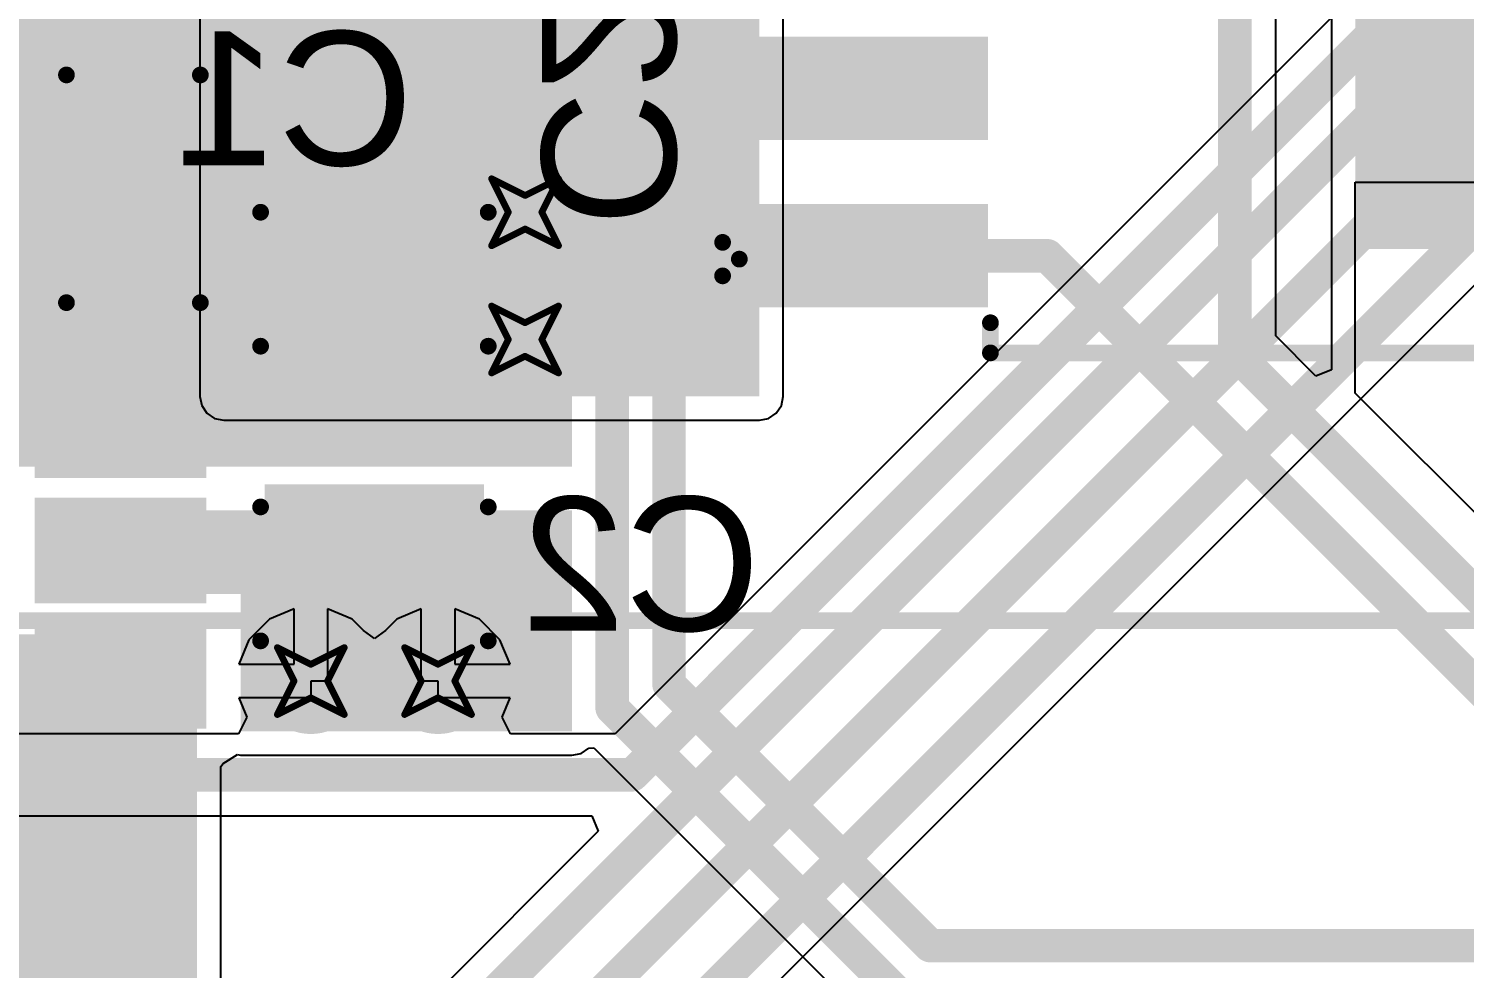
# Model space of a CAD drawing. Header units: inches. Extents: x -48 to 200, y -49 to 27.
# Drawn here: x 0.2757 to 0.7045, y 1.3242 to 1.6048 of the extents above; entities that cross this region are included whole.
import ezdxf

# ---------------------------------------------------------------- set-up
doc = ezdxf.new("R2010")
doc.units = ezdxf.units.IN
doc.header["$MEASUREMENT"] = 0
for name, color, linetype in [('Bottom Layer', 5, 'Continuous'), ('Bottom Overlay', 54, 'Continuous'), ('Bottom Paste', 16, 'Continuous'), ('Bottom Solder', 6, 'Continuous'), ('Drill Drawing', 1, 'Continuous'), ('Top Layer', 1, 'Continuous'), ('Top Overlay', 2, 'Continuous'), ('Top Solder', 216, 'Continuous'), ('Via Holes', 16, 'Continuous')]:
    doc.layers.add(name, color=color, linetype=linetype)
doc.styles.add('Arial', font='', dxfattribs={"height": 0.2})
doc.styles.get('Arial').set_extended_font_data('Arial')

# ---------------------------------------------------------------- blocks, each defined once
blk = doc.blocks.new('ACDC56_41SURKWA_F01_20')
at = {"layer": 'Top Overlay'}
blk.add_lwpolyline([(0.301, -0.496, 0.005, 0.005, 0), (-0.303, -0.496, 0.005, 0.005, 0)], format="xyseb", dxfattribs=at)
blk = doc.blocks.new('16_SOIC__0_295___7_50___W______B_27')
at = {"layer": 'Bottom Layer'}
for points in [[(-0.21654, -0.11358), (-0.15276, -0.11358), (-0.15276, -0.13642), (-0.21654, -0.13642)], [(-0.21654, -0.16358), (-0.15276, -0.16358), (-0.15276, -0.18642), (-0.21654, -0.18642)]]:
    blk.add_hatch(color=5, dxfattribs=at).paths.add_polyline_path(points)
at = {"layer": 'Bottom Paste'}
for points in [[(-0.21654, -0.11358), (-0.15276, -0.11358), (-0.15276, -0.13642), (-0.21654, -0.13642)], [(-0.21654, -0.16358), (-0.15276, -0.16358), (-0.15276, -0.18642), (-0.21654, -0.18642)]]:
    blk.add_hatch(color=16, dxfattribs=at).paths.add_polyline_path(points)
at = {"layer": 'Bottom Solder'}
for points in [[(-0.22054, -0.10958), (-0.14876, -0.10958), (-0.14876, -0.14042), (-0.22054, -0.14042)], [(-0.22054, -0.15958), (-0.14876, -0.15958), (-0.14876, -0.19042), (-0.22054, -0.19042)]]:
    blk.add_hatch(color=6, dxfattribs=at).paths.add_polyline_path(points)
at = {"layer": 'Bottom Overlay'}
for points in [[(-0.228, -0.181, 0.005, 0.005, 0), (-0.228, -0.171, 0.005, 0.005, 0)], [(-0.228, -0.171, 0.005, 0.005, 0), (-0.223, -0.176, 0.005, 0.005, 0)], [(-0.228, -0.181, 0.005, 0.005, 0), (-0.223, -0.176, 0.005, 0.005, 0)], [(-0.148, -0.204, 0.005, 0.005, 0), (-0.148, -0.195, 0.005, 0.005, 0)], [(-0.148, -0.204, 0.005, 0.005, 0), (0.148, -0.204, 0.005, 0.005, 0)]]:
    blk.add_lwpolyline(points, format="xyseb", dxfattribs=at)
for points in [[(-0.22925, -0.171, 0.0025, 0.0025, 1), (-0.22675, -0.171, 0.0025, 0.0025, 1)], [(-0.22925, -0.171, 0.0025, 0.0025, 1), (-0.22675, -0.171, 0.0025, 0.0025, 1)], [(-0.22425, -0.176, 0.0025, 0.0025, 1), (-0.22175, -0.176, 0.0025, 0.0025, 1)], [(-0.22425, -0.176, 0.0025, 0.0025, 1), (-0.22175, -0.176, 0.0025, 0.0025, 1)], [(-0.22925, -0.181, 0.0025, 0.0025, 1), (-0.22675, -0.181, 0.0025, 0.0025, 1)], [(-0.22925, -0.181, 0.0025, 0.0025, 1), (-0.22675, -0.181, 0.0025, 0.0025, 1)], [(-0.14925, -0.195, 0.0025, 0.0025, 1), (-0.14675, -0.195, 0.0025, 0.0025, 1)], [(-0.14925, -0.204, 0.0025, 0.0025, 1), (-0.14675, -0.204, 0.0025, 0.0025, 1)], [(-0.14925, -0.204, 0.0025, 0.0025, 1), (-0.14675, -0.204, 0.0025, 0.0025, 1)]]:
    blk.add_lwpolyline(points, format="xyseb", close=True, dxfattribs=at)
blk = doc.blocks.new('SOT_23_5_B_38')
at = {"layer": 'Bottom Layer'}
for points in [[(-0.07283, 0.04921), (-0.02953, 0.04921), (-0.02953, 0.02559), (-0.07283, 0.02559)], [(0.02953, 0.04921), (0.07283, 0.04921), (0.07283, 0.02559), (0.02953, 0.02559)], [(-0.07283, 0.01181), (-0.02953, 0.01181), (-0.02953, -0.01181), (-0.07283, -0.01181)], [(-0.07283, -0.02559), (-0.02953, -0.02559), (-0.02953, -0.04921), (-0.07283, -0.04921)], [(0.02953, -0.02559), (0.07283, -0.02559), (0.07283, -0.04921), (0.02953, -0.04921)]]:
    blk.add_hatch(color=5, dxfattribs=at).paths.add_polyline_path(points)
at = {"layer": 'Bottom Paste'}
for points in [[(-0.07283, 0.04921), (-0.02953, 0.04921), (-0.02953, 0.02559), (-0.07283, 0.02559)], [(0.02953, 0.04921), (0.07283, 0.04921), (0.07283, 0.02559), (0.02953, 0.02559)], [(-0.07283, 0.01181), (-0.02953, 0.01181), (-0.02953, -0.01181), (-0.07283, -0.01181)], [(-0.07283, -0.02559), (-0.02953, -0.02559), (-0.02953, -0.04921), (-0.07283, -0.04921)], [(0.02953, -0.02559), (0.07283, -0.02559), (0.07283, -0.04921), (0.02953, -0.04921)]]:
    blk.add_hatch(color=16, dxfattribs=at).paths.add_polyline_path(points)
at = {"layer": 'Bottom Solder'}
for points in [[(-0.07683, 0.05321), (-0.02553, 0.05321), (-0.02553, 0.02159), (-0.07683, 0.02159)], [(0.02553, 0.05321), (0.07683, 0.05321), (0.07683, 0.02159), (0.02553, 0.02159)], [(-0.07683, 0.01581), (-0.02553, 0.01581), (-0.02553, -0.01581), (-0.07683, -0.01581)], [(-0.07683, -0.02159), (-0.02553, -0.02159), (-0.02553, -0.05321), (-0.07683, -0.05321)], [(0.02553, -0.02159), (0.07683, -0.02159), (0.07683, -0.05321), (0.02553, -0.05321)]]:
    blk.add_hatch(color=6, dxfattribs=at).paths.add_polyline_path(points)
at = {"layer": 'Bottom Overlay'}
for points in [[(-0.03461, 0.059, 0.012, 0.012, 0), (-0.03461, 0.05506, 0.012, 0.012, 0)], [(0.03439, 0.059, 0.012, 0.012, 0), (-0.03461, 0.059, 0.012, 0.012, 0)], [(0.03439, 0.059, 0.012, 0.012, 0), (0.03439, 0.05506, 0.012, 0.012, 0)], [(0.03465, 0.01646, 0.012, 0.012, 0), (0.03465, -0.01732, 0.012, 0.012, 0)], [(-0.084, -0.032, 0.012, 0.012, 0), (-0.084, -0.042, 0.012, 0.012, 0)], [(-0.079, -0.037, 0.012, 0.012, 0), (-0.084, -0.032, 0.012, 0.012, 0)], [(-0.079, -0.037, 0.012, 0.012, 0), (-0.084, -0.042, 0.012, 0.012, 0)], [(-0.03461, -0.05506, 0.012, 0.012, 0), (-0.03461, -0.059, 0.012, 0.012, 0)], [(0.03439, -0.05506, 0.012, 0.012, 0), (0.03439, -0.059, 0.012, 0.012, 0)], [(0.03439, -0.059, 0.012, 0.012, 0), (-0.03461, -0.059, 0.012, 0.012, 0)]]:
    blk.add_lwpolyline(points, format="xyseb", dxfattribs=at)
for points in [[(-0.03761, 0.059, 0.006, 0.006, 1), (-0.03161, 0.059, 0.006, 0.006, 1)], [(-0.03761, 0.059, 0.006, 0.006, 1), (-0.03161, 0.059, 0.006, 0.006, 1)], [(0.03139, 0.059, 0.006, 0.006, 1), (0.03739, 0.059, 0.006, 0.006, 1)], [(0.03139, 0.059, 0.006, 0.006, 1), (0.03739, 0.059, 0.006, 0.006, 1)], [(-0.03761, 0.05506, 0.006, 0.006, 1), (-0.03161, 0.05506, 0.006, 0.006, 1)], [(0.03139, 0.05506, 0.006, 0.006, 1), (0.03739, 0.05506, 0.006, 0.006, 1)], [(0.03165, 0.01646, 0.006, 0.006, 1), (0.03765, 0.01646, 0.006, 0.006, 1)], [(0.03165, -0.01732, 0.006, 0.006, 1), (0.03765, -0.01732, 0.006, 0.006, 1)], [(-0.087, -0.032, 0.006, 0.006, 1), (-0.081, -0.032, 0.006, 0.006, 1)], [(-0.087, -0.032, 0.006, 0.006, 1), (-0.081, -0.032, 0.006, 0.006, 1)], [(-0.082, -0.037, 0.006, 0.006, 1), (-0.076, -0.037, 0.006, 0.006, 1)], [(-0.082, -0.037, 0.006, 0.006, 1), (-0.076, -0.037, 0.006, 0.006, 1)], [(-0.087, -0.042, 0.006, 0.006, 1), (-0.081, -0.042, 0.006, 0.006, 1)], [(-0.087, -0.042, 0.006, 0.006, 1), (-0.081, -0.042, 0.006, 0.006, 1)], [(-0.03761, -0.05506, 0.006, 0.006, 1), (-0.03161, -0.05506, 0.006, 0.006, 1)], [(0.03139, -0.05506, 0.006, 0.006, 1), (0.03739, -0.05506, 0.006, 0.006, 1)], [(-0.03761, -0.059, 0.006, 0.006, 1), (-0.03161, -0.059, 0.006, 0.006, 1)], [(-0.03761, -0.059, 0.006, 0.006, 1), (-0.03161, -0.059, 0.006, 0.006, 1)], [(0.03139, -0.059, 0.006, 0.006, 1), (0.03739, -0.059, 0.006, 0.006, 1)], [(0.03139, -0.059, 0.006, 0.006, 1), (0.03739, -0.059, 0.006, 0.006, 1)]]:
    blk.add_lwpolyline(points, format="xyseb", close=True, dxfattribs=at)
blk = doc.blocks.new('CAP_0805_B_76')
at = {"layer": 'Bottom Layer'}
for points in [[(-0.06, 0.03), (-0.02, 0.03), (-0.02, -0.03), (-0.06, -0.03)], [(0.02, 0.03), (0.06, 0.03), (0.06, -0.03), (0.02, -0.03)]]:
    blk.add_hatch(color=5, dxfattribs=at).paths.add_polyline_path(points)
at = {"layer": 'Bottom Paste'}
for points in [[(-0.06, 0.03), (-0.02, 0.03), (-0.02, -0.03), (-0.06, -0.03)], [(0.02, 0.03), (0.06, 0.03), (0.06, -0.03), (0.02, -0.03)]]:
    blk.add_hatch(color=16, dxfattribs=at).paths.add_polyline_path(points)
at = {"layer": 'Bottom Solder'}
for points in [[(-0.06276, 0.03276), (-0.01724, 0.03276), (-0.01724, -0.03276), (-0.06276, -0.03276)], [(0.01724, 0.03276), (0.06276, 0.03276), (0.06276, -0.03276), (0.01724, -0.03276)]]:
    blk.add_hatch(color=6, dxfattribs=at).paths.add_polyline_path(points)
at = {"layer": 'Bottom Overlay'}
for points in [[(-0.064, 0.034, 0.005, 0.005, 0), (-0.064, -0.034, 0.005, 0.005, 0)], [(-0.064, 0.034, 0.005, 0.005, 0), (-0.024, 0.034, 0.005, 0.005, 0)], [(0.024, 0.034, 0.005, 0.005, 0), (0.064, 0.034, 0.005, 0.005, 0)], [(0.064, 0.034, 0.005, 0.005, 0), (0.064, -0.034, 0.005, 0.005, 0)], [(-0.064, -0.034, 0.005, 0.005, 0), (-0.024, -0.034, 0.005, 0.005, 0)], [(0.024, -0.034, 0.005, 0.005, 0), (0.064, -0.034, 0.005, 0.005, 0)]]:
    blk.add_lwpolyline(points, format="xyseb", dxfattribs=at)
for points in [[(-0.06525, 0.034, 0.0025, 0.0025, 1), (-0.06275, 0.034, 0.0025, 0.0025, 1)], [(-0.06525, 0.034, 0.0025, 0.0025, 1), (-0.06275, 0.034, 0.0025, 0.0025, 1)], [(-0.02525, 0.034, 0.0025, 0.0025, 1), (-0.02275, 0.034, 0.0025, 0.0025, 1)], [(0.02275, 0.034, 0.0025, 0.0025, 1), (0.02525, 0.034, 0.0025, 0.0025, 1)], [(0.06275, 0.034, 0.0025, 0.0025, 1), (0.06525, 0.034, 0.0025, 0.0025, 1)], [(0.06275, 0.034, 0.0025, 0.0025, 1), (0.06525, 0.034, 0.0025, 0.0025, 1)], [(-0.06525, -0.034, 0.0025, 0.0025, 1), (-0.06275, -0.034, 0.0025, 0.0025, 1)], [(-0.06525, -0.034, 0.0025, 0.0025, 1), (-0.06275, -0.034, 0.0025, 0.0025, 1)], [(-0.02525, -0.034, 0.0025, 0.0025, 1), (-0.02275, -0.034, 0.0025, 0.0025, 1)], [(0.02275, -0.034, 0.0025, 0.0025, 1), (0.02525, -0.034, 0.0025, 0.0025, 1)], [(0.06275, -0.034, 0.0025, 0.0025, 1), (0.06525, -0.034, 0.0025, 0.0025, 1)], [(0.06275, -0.034, 0.0025, 0.0025, 1), (0.06525, -0.034, 0.0025, 0.0025, 1)]]:
    blk.add_lwpolyline(points, format="xyseb", close=True, dxfattribs=at)
blk = doc.blocks.new('CAP_0805_B_77')
at = {"layer": 'Bottom Layer'}
for points in [[(-0.06, 0.03), (-0.02, 0.03), (-0.02, -0.03), (-0.06, -0.03)], [(0.02, 0.03), (0.06, 0.03), (0.06, -0.03), (0.02, -0.03)]]:
    blk.add_hatch(color=5, dxfattribs=at).paths.add_polyline_path(points)
at = {"layer": 'Bottom Paste'}
for points in [[(-0.06, 0.03), (-0.02, 0.03), (-0.02, -0.03), (-0.06, -0.03)], [(0.02, 0.03), (0.06, 0.03), (0.06, -0.03), (0.02, -0.03)]]:
    blk.add_hatch(color=16, dxfattribs=at).paths.add_polyline_path(points)
at = {"layer": 'Bottom Solder'}
for points in [[(-0.06276, 0.03276), (-0.01724, 0.03276), (-0.01724, -0.03276), (-0.06276, -0.03276)], [(0.01724, 0.03276), (0.06276, 0.03276), (0.06276, -0.03276), (0.01724, -0.03276)]]:
    blk.add_hatch(color=6, dxfattribs=at).paths.add_polyline_path(points)
at = {"layer": 'Bottom Overlay'}
for points in [[(-0.024, 0.034, 0.005, 0.005, 0), (-0.064, 0.034, 0.005, 0.005, 0)], [(-0.064, 0.034, 0.005, 0.005, 0), (-0.064, -0.034, 0.005, 0.005, 0)], [(0.064, 0.034, 0.005, 0.005, 0), (0.024, 0.034, 0.005, 0.005, 0)], [(0.064, 0.034, 0.005, 0.005, 0), (0.064, -0.034, 0.005, 0.005, 0)], [(-0.024, -0.034, 0.005, 0.005, 0), (-0.064, -0.034, 0.005, 0.005, 0)], [(0.064, -0.034, 0.005, 0.005, 0), (0.024, -0.034, 0.005, 0.005, 0)]]:
    blk.add_lwpolyline(points, format="xyseb", dxfattribs=at)
for points in [[(-0.06525, 0.034, 0.0025, 0.0025, 1), (-0.06275, 0.034, 0.0025, 0.0025, 1)], [(-0.06525, 0.034, 0.0025, 0.0025, 1), (-0.06275, 0.034, 0.0025, 0.0025, 1)], [(-0.02525, 0.034, 0.0025, 0.0025, 1), (-0.02275, 0.034, 0.0025, 0.0025, 1)], [(0.02275, 0.034, 0.0025, 0.0025, 1), (0.02525, 0.034, 0.0025, 0.0025, 1)], [(0.06275, 0.034, 0.0025, 0.0025, 1), (0.06525, 0.034, 0.0025, 0.0025, 1)], [(0.06275, 0.034, 0.0025, 0.0025, 1), (0.06525, 0.034, 0.0025, 0.0025, 1)], [(-0.06525, -0.034, 0.0025, 0.0025, 1), (-0.06275, -0.034, 0.0025, 0.0025, 1)], [(-0.06525, -0.034, 0.0025, 0.0025, 1), (-0.06275, -0.034, 0.0025, 0.0025, 1)], [(-0.02525, -0.034, 0.0025, 0.0025, 1), (-0.02275, -0.034, 0.0025, 0.0025, 1)], [(0.02275, -0.034, 0.0025, 0.0025, 1), (0.02525, -0.034, 0.0025, 0.0025, 1)], [(0.06275, -0.034, 0.0025, 0.0025, 1), (0.06525, -0.034, 0.0025, 0.0025, 1)], [(0.06275, -0.034, 0.0025, 0.0025, 1), (0.06525, -0.034, 0.0025, 0.0025, 1)]]:
    blk.add_lwpolyline(points, format="xyseb", close=True, dxfattribs=at)

msp = doc.modelspace()

# ---------------------------------------------------------------- hatches: boundary and pattern name
at = {"layer": 'Bottom Layer'}
for points in [[(0.672, 1.539), (0.79, 1.539), (0.79, 1.784), (0.672, 1.784)], [(0.27, 1.474), (0.438, 1.474), (0.438, 1.679), (0.27, 1.679)], [(0.282, 1.436), (0.438, 1.436), (0.438, 1.461), (0.282, 1.461)], [(0.339, 1.395), (0.438, 1.395), (0.438, 1.461), (0.339, 1.461)], [(0.252, 0.757), (0.326, 0.757), (0.326, 1.424), (0.252, 1.424)]]:
    msp.add_hatch(color=5, dxfattribs=at).paths.add_polyline_path(points)
h = msp.add_hatch(color=5, dxfattribs=at)
edge = h.paths.add_edge_path()
edge.add_arc((0.424, 1.55), 0.01181, 0, 360)
h = msp.add_hatch(color=5, dxfattribs=at)
edge = h.paths.add_edge_path()
edge.add_arc((0.424, 1.512), 0.01181, 0, 360)
h = msp.add_hatch(color=5, dxfattribs=at)
edge = h.paths.add_edge_path()
edge.add_arc((0.36, 1.41), 0.01181, 0, 360)
h = msp.add_hatch(color=5, dxfattribs=at)
edge = h.paths.add_edge_path()
edge.add_arc((0.398, 1.41), 0.01181, 0, 360)
at = {"layer": 'Bottom Solder'}
h = msp.add_hatch(color=6, dxfattribs=at)
edge = h.paths.add_edge_path()
edge.add_arc((0.424, 1.55), 0.01581, 0, 360)
h = msp.add_hatch(color=6, dxfattribs=at)
edge = h.paths.add_edge_path()
edge.add_arc((0.424, 1.512), 0.01581, 0, 360)
h = msp.add_hatch(color=6, dxfattribs=at)
edge = h.paths.add_edge_path()
edge.add_arc((0.36, 1.41), 0.01581, 0, 360)
h = msp.add_hatch(color=6, dxfattribs=at)
edge = h.paths.add_edge_path()
edge.add_arc((0.398, 1.41), 0.01581, 0, 360)
at = {"layer": 'Top Layer'}
for points in [[(0.334, 1.495), (0.403, 1.495), (0.403, 1.846), (0.334, 1.846)], [(0.339, 1.495), (0.494, 1.495), (0.494, 1.764), (0.339, 1.764)]]:
    msp.add_hatch(color=1, dxfattribs=at).paths.add_polyline_path(points)
h = msp.add_hatch(color=1, dxfattribs=at)
edge = h.paths.add_edge_path()
edge.add_arc((0.424, 1.55), 0.01181, 0, 360)
h = msp.add_hatch(color=1, dxfattribs=at)
edge = h.paths.add_edge_path()
edge.add_arc((0.424, 1.512), 0.01181, 0, 360)
h = msp.add_hatch(color=1, dxfattribs=at)
edge = h.paths.add_edge_path()
edge.add_arc((0.36, 1.41), 0.01181, 0, 360)
h = msp.add_hatch(color=1, dxfattribs=at)
edge = h.paths.add_edge_path()
edge.add_arc((0.398, 1.41), 0.01181, 0, 360)
at = {"layer": 'Top Solder'}
h = msp.add_hatch(color=216, dxfattribs=at)
edge = h.paths.add_edge_path()
edge.add_arc((0.424, 1.55), 0.01581, 0, 360)
h = msp.add_hatch(color=216, dxfattribs=at)
edge = h.paths.add_edge_path()
edge.add_arc((0.424, 1.512), 0.01581, 0, 360)
h = msp.add_hatch(color=216, dxfattribs=at)
edge = h.paths.add_edge_path()
edge.add_arc((0.36, 1.41), 0.01581, 0, 360)
h = msp.add_hatch(color=216, dxfattribs=at)
edge = h.paths.add_edge_path()
edge.add_arc((0.398, 1.41), 0.01581, 0, 360)
at = {"layer": 'Via Holes'}
h = msp.add_hatch(color=7, dxfattribs=at)
edge = h.paths.add_edge_path()
edge.add_arc((0.424, 1.55), 0.00591, 0, 360)
h = msp.add_hatch(color=7, dxfattribs=at)
edge = h.paths.add_edge_path()
edge.add_arc((0.424, 1.512), 0.00591, 0, 360)
h = msp.add_hatch(color=7, dxfattribs=at)
edge = h.paths.add_edge_path()
edge.add_arc((0.36, 1.41), 0.00591, 0, 360)
h = msp.add_hatch(color=7, dxfattribs=at)
edge = h.paths.add_edge_path()
edge.add_arc((0.398, 1.41), 0.00591, 0, 360)

# ---------------------------------------------------------------- linework, layer by layer
at = {"layer": 'Bottom Layer'}
for p, q in [((0.64824, 1.51307), (0.64824, 1.798)), ((0.66486, 1.784), (0.66486, 1.559)), ((0.66486, 1.559), (0.66486, 1.539)), ((0.672, 1.496), (0.672, 1.559)), ((0.672, 1.559), (0.734, 1.559)), ((0.66486, 1.539), (0.66486, 1.50297)), ((0.66024, 1.50106), (0.64824, 1.51307)), ((0.66486, 1.50297), (0.66024, 1.50106)), ((0.72, 1.448), (0.672, 1.496)), ((0.44073, 1.38841), (0.44305, 1.38995)), ((0.44305, 1.38995), (0.44455, 1.3901)), ((0.44455, 1.3901), (0.53131, 1.30335)), ((0.33314, 1.38449), (0.33386, 1.38539)), ((0.33386, 1.38539), (0.33814, 1.38803)), ((0.33814, 1.38803), (0.339, 1.38786)), ((0.339, 1.38786), (0.438, 1.38786)), ((0.438, 1.38786), (0.44073, 1.38841)), ((0.33314, 0.77814), (0.33314, 1.38449))]:
    msp.add_line(p, q, dxfattribs=at)
for points in [[(0.636, 1.508, 0.01, 0.01, 0), (0.636, 1.798, 0.01, 0.01, 0)], [(0.45, 1.58818, 0.01, 0.01, 0), (0.47182, 1.61, 0.01, 0.01, 0)], [(0.45, 1.40196, 0.01, 0.01, 0), (0.45, 1.58818, 0.01, 0.01, 0)], [(0.467, 1.572, 0.01, 0.01, 0), (0.482, 1.587, 0.01, 0.01, 0)], [(0.482, 1.587, 0.01, 0.01, 0), (0.52635, 1.587, 0.01, 0.01, 0)], [(0.467, 1.409, 0.01, 0.01, 0), (0.467, 1.572, 0.01, 0.01, 0)], [(0.52635, 1.537, 0.01, 0.01, 0), (0.58, 1.537, 0.01, 0.01, 0)], [(0.58, 1.537, 0.01, 0.01, 0), (0.768, 1.349, 0.01, 0.01, 0)], [(0.636, 1.508, 0.01, 0.01, 0), (0.778, 1.366, 0.01, 0.01, 0)], [(0.467, 1.409, 0.01, 0.01, 0), (0.545, 1.331, 0.01, 0.01, 0)], [(0.45, 1.40196, 0.01, 0.01, 0), (0.53996, 1.312, 0.01, 0.01, 0)], [(0.545, 1.331, 0.01, 0.01, 0), (2.27998, 1.331, 0.01, 0.01, 0)]]:
    msp.add_lwpolyline(points, format="xyseb", dxfattribs=at)
for points in [[(0.4475, 1.58818, 0.005, 0.005, 1), (0.4525, 1.58818, 0.005, 0.005, 1)], [(0.4475, 1.58818, 0.005, 0.005, 1), (0.4525, 1.58818, 0.005, 0.005, 1)], [(0.4795, 1.587, 0.005, 0.005, 1), (0.4845, 1.587, 0.005, 0.005, 1)], [(0.4795, 1.587, 0.005, 0.005, 1), (0.4845, 1.587, 0.005, 0.005, 1)], [(0.52385, 1.587, 0.005, 0.005, 1), (0.52885, 1.587, 0.005, 0.005, 1)], [(0.4645, 1.572, 0.005, 0.005, 1), (0.4695, 1.572, 0.005, 0.005, 1)], [(0.4645, 1.572, 0.005, 0.005, 1), (0.4695, 1.572, 0.005, 0.005, 1)], [(0.52385, 1.537, 0.005, 0.005, 1), (0.52885, 1.537, 0.005, 0.005, 1)], [(0.5775, 1.537, 0.005, 0.005, 1), (0.5825, 1.537, 0.005, 0.005, 1)], [(0.5775, 1.537, 0.005, 0.005, 1), (0.5825, 1.537, 0.005, 0.005, 1)], [(0.6335, 1.508, 0.005, 0.005, 1), (0.6385, 1.508, 0.005, 0.005, 1)], [(0.6335, 1.508, 0.005, 0.005, 1), (0.6385, 1.508, 0.005, 0.005, 1)], [(0.4645, 1.409, 0.005, 0.005, 1), (0.4695, 1.409, 0.005, 0.005, 1)], [(0.4645, 1.409, 0.005, 0.005, 1), (0.4695, 1.409, 0.005, 0.005, 1)], [(0.4475, 1.40196, 0.005, 0.005, 1), (0.4525, 1.40196, 0.005, 0.005, 1)], [(0.4475, 1.40196, 0.005, 0.005, 1), (0.4525, 1.40196, 0.005, 0.005, 1)], [(0.5425, 1.331, 0.005, 0.005, 1), (0.5475, 1.331, 0.005, 0.005, 1)], [(0.5425, 1.331, 0.005, 0.005, 1), (0.5475, 1.331, 0.005, 0.005, 1)]]:
    msp.add_lwpolyline(points, format="xyseb", close=True, dxfattribs=at)
at = {"layer": 'Drill Drawing'}
for points in [[(0.414, 1.56, 0.002, 0.002, 0), (0.424, 1.555, 0.002, 0.002, 0)], [(0.414, 1.56, 0.002, 0.002, 0), (0.419, 1.55, 0.002, 0.002, 0)], [(0.424, 1.555, 0.002, 0.002, 0), (0.434, 1.56, 0.002, 0.002, 0)], [(0.429, 1.55, 0.002, 0.002, 0), (0.434, 1.56, 0.002, 0.002, 0)], [(0.414, 1.54, 0.002, 0.002, 0), (0.419, 1.55, 0.002, 0.002, 0)], [(0.429, 1.55, 0.002, 0.002, 0), (0.434, 1.54, 0.002, 0.002, 0)], [(0.414, 1.54, 0.002, 0.002, 0), (0.424, 1.545, 0.002, 0.002, 0)], [(0.424, 1.545, 0.002, 0.002, 0), (0.434, 1.54, 0.002, 0.002, 0)], [(0.414, 1.522, 0.002, 0.002, 0), (0.424, 1.517, 0.002, 0.002, 0)], [(0.414, 1.522, 0.002, 0.002, 0), (0.419, 1.512, 0.002, 0.002, 0)], [(0.424, 1.517, 0.002, 0.002, 0), (0.434, 1.522, 0.002, 0.002, 0)], [(0.429, 1.512, 0.002, 0.002, 0), (0.434, 1.522, 0.002, 0.002, 0)], [(0.414, 1.502, 0.002, 0.002, 0), (0.419, 1.512, 0.002, 0.002, 0)], [(0.429, 1.512, 0.002, 0.002, 0), (0.434, 1.502, 0.002, 0.002, 0)], [(0.414, 1.502, 0.002, 0.002, 0), (0.424, 1.507, 0.002, 0.002, 0)], [(0.424, 1.507, 0.002, 0.002, 0), (0.434, 1.502, 0.002, 0.002, 0)], [(0.35, 1.42, 0.002, 0.002, 0), (0.36, 1.415, 0.002, 0.002, 0)], [(0.35, 1.42, 0.002, 0.002, 0), (0.355, 1.41, 0.002, 0.002, 0)], [(0.36, 1.415, 0.002, 0.002, 0), (0.37, 1.42, 0.002, 0.002, 0)], [(0.365, 1.41, 0.002, 0.002, 0), (0.37, 1.42, 0.002, 0.002, 0)], [(0.388, 1.42, 0.002, 0.002, 0), (0.398, 1.415, 0.002, 0.002, 0)], [(0.388, 1.42, 0.002, 0.002, 0), (0.393, 1.41, 0.002, 0.002, 0)], [(0.398, 1.415, 0.002, 0.002, 0), (0.408, 1.42, 0.002, 0.002, 0)], [(0.403, 1.41, 0.002, 0.002, 0), (0.408, 1.42, 0.002, 0.002, 0)], [(0.35, 1.4, 0.002, 0.002, 0), (0.355, 1.41, 0.002, 0.002, 0)], [(0.365, 1.41, 0.002, 0.002, 0), (0.37, 1.4, 0.002, 0.002, 0)], [(0.388, 1.4, 0.002, 0.002, 0), (0.393, 1.41, 0.002, 0.002, 0)], [(0.403, 1.41, 0.002, 0.002, 0), (0.408, 1.4, 0.002, 0.002, 0)], [(0.35, 1.4, 0.002, 0.002, 0), (0.36, 1.405, 0.002, 0.002, 0)], [(0.36, 1.405, 0.002, 0.002, 0), (0.37, 1.4, 0.002, 0.002, 0)], [(0.388, 1.4, 0.002, 0.002, 0), (0.398, 1.405, 0.002, 0.002, 0)], [(0.398, 1.405, 0.002, 0.002, 0), (0.408, 1.4, 0.002, 0.002, 0)]]:
    msp.add_lwpolyline(points, format="xyseb", dxfattribs=at)
for points in [[(0.4135, 1.56, 0.001, 0.001, 1), (0.4145, 1.56, 0.001, 0.001, 1)], [(0.4135, 1.56, 0.001, 0.001, 1), (0.4145, 1.56, 0.001, 0.001, 1)], [(0.4335, 1.56, 0.001, 0.001, 1), (0.4345, 1.56, 0.001, 0.001, 1)], [(0.4335, 1.56, 0.001, 0.001, 1), (0.4345, 1.56, 0.001, 0.001, 1)], [(0.4235, 1.555, 0.001, 0.001, 1), (0.4245, 1.555, 0.001, 0.001, 1)], [(0.4235, 1.555, 0.001, 0.001, 1), (0.4245, 1.555, 0.001, 0.001, 1)], [(0.4185, 1.55, 0.001, 0.001, 1), (0.4195, 1.55, 0.001, 0.001, 1)], [(0.4185, 1.55, 0.001, 0.001, 1), (0.4195, 1.55, 0.001, 0.001, 1)], [(0.4285, 1.55, 0.001, 0.001, 1), (0.4295, 1.55, 0.001, 0.001, 1)], [(0.4285, 1.55, 0.001, 0.001, 1), (0.4295, 1.55, 0.001, 0.001, 1)], [(0.4235, 1.545, 0.001, 0.001, 1), (0.4245, 1.545, 0.001, 0.001, 1)], [(0.4235, 1.545, 0.001, 0.001, 1), (0.4245, 1.545, 0.001, 0.001, 1)], [(0.4135, 1.54, 0.001, 0.001, 1), (0.4145, 1.54, 0.001, 0.001, 1)], [(0.4135, 1.54, 0.001, 0.001, 1), (0.4145, 1.54, 0.001, 0.001, 1)], [(0.4335, 1.54, 0.001, 0.001, 1), (0.4345, 1.54, 0.001, 0.001, 1)], [(0.4335, 1.54, 0.001, 0.001, 1), (0.4345, 1.54, 0.001, 0.001, 1)], [(0.4135, 1.522, 0.001, 0.001, 1), (0.4145, 1.522, 0.001, 0.001, 1)], [(0.4135, 1.522, 0.001, 0.001, 1), (0.4145, 1.522, 0.001, 0.001, 1)], [(0.4335, 1.522, 0.001, 0.001, 1), (0.4345, 1.522, 0.001, 0.001, 1)], [(0.4335, 1.522, 0.001, 0.001, 1), (0.4345, 1.522, 0.001, 0.001, 1)], [(0.4235, 1.517, 0.001, 0.001, 1), (0.4245, 1.517, 0.001, 0.001, 1)], [(0.4235, 1.517, 0.001, 0.001, 1), (0.4245, 1.517, 0.001, 0.001, 1)], [(0.4185, 1.512, 0.001, 0.001, 1), (0.4195, 1.512, 0.001, 0.001, 1)], [(0.4185, 1.512, 0.001, 0.001, 1), (0.4195, 1.512, 0.001, 0.001, 1)], [(0.4285, 1.512, 0.001, 0.001, 1), (0.4295, 1.512, 0.001, 0.001, 1)], [(0.4285, 1.512, 0.001, 0.001, 1), (0.4295, 1.512, 0.001, 0.001, 1)], [(0.4235, 1.507, 0.001, 0.001, 1), (0.4245, 1.507, 0.001, 0.001, 1)], [(0.4235, 1.507, 0.001, 0.001, 1), (0.4245, 1.507, 0.001, 0.001, 1)], [(0.4135, 1.502, 0.001, 0.001, 1), (0.4145, 1.502, 0.001, 0.001, 1)], [(0.4135, 1.502, 0.001, 0.001, 1), (0.4145, 1.502, 0.001, 0.001, 1)], [(0.4335, 1.502, 0.001, 0.001, 1), (0.4345, 1.502, 0.001, 0.001, 1)], [(0.4335, 1.502, 0.001, 0.001, 1), (0.4345, 1.502, 0.001, 0.001, 1)], [(0.3495, 1.42, 0.001, 0.001, 1), (0.3505, 1.42, 0.001, 0.001, 1)], [(0.3495, 1.42, 0.001, 0.001, 1), (0.3505, 1.42, 0.001, 0.001, 1)], [(0.3695, 1.42, 0.001, 0.001, 1), (0.3705, 1.42, 0.001, 0.001, 1)], [(0.3695, 1.42, 0.001, 0.001, 1), (0.3705, 1.42, 0.001, 0.001, 1)], [(0.3875, 1.42, 0.001, 0.001, 1), (0.3885, 1.42, 0.001, 0.001, 1)], [(0.3875, 1.42, 0.001, 0.001, 1), (0.3885, 1.42, 0.001, 0.001, 1)], [(0.4075, 1.42, 0.001, 0.001, 1), (0.4085, 1.42, 0.001, 0.001, 1)], [(0.4075, 1.42, 0.001, 0.001, 1), (0.4085, 1.42, 0.001, 0.001, 1)], [(0.3595, 1.415, 0.001, 0.001, 1), (0.3605, 1.415, 0.001, 0.001, 1)], [(0.3595, 1.415, 0.001, 0.001, 1), (0.3605, 1.415, 0.001, 0.001, 1)], [(0.3975, 1.415, 0.001, 0.001, 1), (0.3985, 1.415, 0.001, 0.001, 1)], [(0.3975, 1.415, 0.001, 0.001, 1), (0.3985, 1.415, 0.001, 0.001, 1)], [(0.3545, 1.41, 0.001, 0.001, 1), (0.3555, 1.41, 0.001, 0.001, 1)], [(0.3545, 1.41, 0.001, 0.001, 1), (0.3555, 1.41, 0.001, 0.001, 1)], [(0.3645, 1.41, 0.001, 0.001, 1), (0.3655, 1.41, 0.001, 0.001, 1)], [(0.3645, 1.41, 0.001, 0.001, 1), (0.3655, 1.41, 0.001, 0.001, 1)], [(0.3925, 1.41, 0.001, 0.001, 1), (0.3935, 1.41, 0.001, 0.001, 1)], [(0.3925, 1.41, 0.001, 0.001, 1), (0.3935, 1.41, 0.001, 0.001, 1)], [(0.4025, 1.41, 0.001, 0.001, 1), (0.4035, 1.41, 0.001, 0.001, 1)], [(0.4025, 1.41, 0.001, 0.001, 1), (0.4035, 1.41, 0.001, 0.001, 1)], [(0.3595, 1.405, 0.001, 0.001, 1), (0.3605, 1.405, 0.001, 0.001, 1)], [(0.3595, 1.405, 0.001, 0.001, 1), (0.3605, 1.405, 0.001, 0.001, 1)], [(0.3975, 1.405, 0.001, 0.001, 1), (0.3985, 1.405, 0.001, 0.001, 1)], [(0.3975, 1.405, 0.001, 0.001, 1), (0.3985, 1.405, 0.001, 0.001, 1)], [(0.3495, 1.4, 0.001, 0.001, 1), (0.3505, 1.4, 0.001, 0.001, 1)], [(0.3495, 1.4, 0.001, 0.001, 1), (0.3505, 1.4, 0.001, 0.001, 1)], [(0.3695, 1.4, 0.001, 0.001, 1), (0.3705, 1.4, 0.001, 0.001, 1)], [(0.3695, 1.4, 0.001, 0.001, 1), (0.3705, 1.4, 0.001, 0.001, 1)], [(0.3875, 1.4, 0.001, 0.001, 1), (0.3885, 1.4, 0.001, 0.001, 1)], [(0.3875, 1.4, 0.001, 0.001, 1), (0.3885, 1.4, 0.001, 0.001, 1)], [(0.4075, 1.4, 0.001, 0.001, 1), (0.4085, 1.4, 0.001, 0.001, 1)], [(0.4075, 1.4, 0.001, 0.001, 1), (0.4085, 1.4, 0.001, 0.001, 1)]]:
    msp.add_lwpolyline(points, format="xyseb", close=True, dxfattribs=at)
at = {"layer": 'Top Layer'}
for p, q in [((0.32686, 1.846), (0.32686, 1.495)), ((0.50114, 1.495), (0.50114, 1.71686)), ((0.67584, 1.61915), (0.45093, 1.39424)), ((0.15265, 0.97335), (0.71867, 1.53936)), ((0.32686, 1.495), (0.32741, 1.49227)), ((0.50059, 1.49227), (0.50114, 1.495)), ((0.32741, 1.49227), (0.32895, 1.48995)), ((0.32895, 1.48995), (0.33127, 1.48841)), ((0.33127, 1.48841), (0.334, 1.48786)), ((0.494, 1.48786), (0.49673, 1.48841)), ((0.49673, 1.48841), (0.49905, 1.48995)), ((0.49905, 1.48995), (0.50059, 1.49227)), ((0.334, 1.48786), (0.494, 1.48786)), ((0.34765, 1.42849), (0.34151, 1.42235)), ((0.355, 1.43154), (0.34765, 1.42849)), ((0.355, 1.415), (0.355, 1.43154)), ((0.37235, 1.42849), (0.365, 1.43154)), ((0.365, 1.43154), (0.365, 1.41)), ((0.37573, 1.42511), (0.37235, 1.42849)), ((0.38565, 1.42849), (0.38227, 1.42511)), ((0.393, 1.43154), (0.38565, 1.42849)), ((0.393, 1.41), (0.393, 1.43154)), ((0.41035, 1.42849), (0.403, 1.43154)), ((0.403, 1.43154), (0.403, 1.415)), ((0.41649, 1.42235), (0.41035, 1.42849)), ((0.379, 1.42273), (0.37573, 1.42511)), ((0.38227, 1.42511), (0.379, 1.42273)), ((0.34151, 1.42235), (0.33846, 1.415)), ((0.41954, 1.415), (0.41649, 1.42235)), ((0.33846, 1.415), (0.355, 1.415)), ((0.403, 1.415), (0.41954, 1.415)), ((0.365, 1.41), (0.36, 1.41)), ((0.36, 1.41), (0.36, 1.405)), ((0.398, 1.41), (0.393, 1.41)), ((0.398, 1.405), (0.398, 1.41)), ((0.36, 1.405), (0.33846, 1.405)), ((0.33846, 1.405), (0.34085, 1.39924)), ((0.41954, 1.405), (0.398, 1.405)), ((0.41715, 1.39924), (0.41954, 1.405)), ((0.34085, 1.39924), (0.33839, 1.39424)), ((0.41961, 1.39424), (0.41715, 1.39924)), ((0.33839, 1.39424), (0.10891, 1.39424)), ((0.45093, 1.39424), (0.41961, 1.39424)), ((0.10891, 1.36976), (0.44397, 1.36976)), ((0.44397, 1.36976), (0.44588, 1.36515)), ((0.44588, 1.36515), (0.37497, 1.29424))]:
    msp.add_line(p, q, dxfattribs=at)
for points in [[(0.456, 1.382, 0.01, 0.01, 0), (0.812, 1.738, 0.01, 0.01, 0)], [(0.38004, 1.282, 0.01, 0.01, 0), (0.78504, 1.687, 0.01, 0.01, 0)], [(0.212, 1.082, 0.01, 0.01, 0), (0.795, 1.665, 0.01, 0.01, 0)], [(0.144, 0.982, 0.01, 0.01, 0), (0.79862, 1.63662, 0.01, 0.01, 0)], [(0.01923, 1.382, 0.01, 0.01, 0), (0.456, 1.382, 0.01, 0.01, 0)]]:
    msp.add_lwpolyline(points, format="xyseb", dxfattribs=at)
msp.add_lwpolyline([(0.4535, 1.382, 0.005, 0.005, 1), (0.4585, 1.382, 0.005, 0.005, 1)], format="xyseb", close=True, dxfattribs=at)
msp.add_lwpolyline([(0.4535, 1.382, 0.005, 0.005, 1), (0.4585, 1.382, 0.005, 0.005, 1)], format="xyseb", close=True, dxfattribs=at)

# ---------------------------------------------------------------- block references
msp.add_blockref('16_SOIC__0_295___7_50___W______B_27', (0.711, 1.712))
for name, p, rotation in [('CAP_0805_B_77', (0.263, 1.557), 180), ('CAP_0805_B_76', (0.379, 1.486), 90), ('SOT_23_5_B_38', (0.252, 1.449), 180), ('ACDC56_41SURKWA_F01_20', (0.409, 0.932), 180)]:
    msp.add_blockref(name, p, dxfattribs=dict(rotation=rotation))

# ---------------------------------------------------------------- texts
at = {"layer": 'Bottom Overlay', "style": 'Arial', "text_generation_flag": 2}
msp.add_text('C28', height=0.04, rotation=270, dxfattribs=at).set_placement((0.42901, 1.54568))
for s, p in [('C1', (0.39066, 1.56401)), ('C2', (0.49432, 1.42501))]:
    msp.add_text(s, height=0.04, dxfattribs=at).set_placement(p)

doc.saveas('drawing.dxf')
